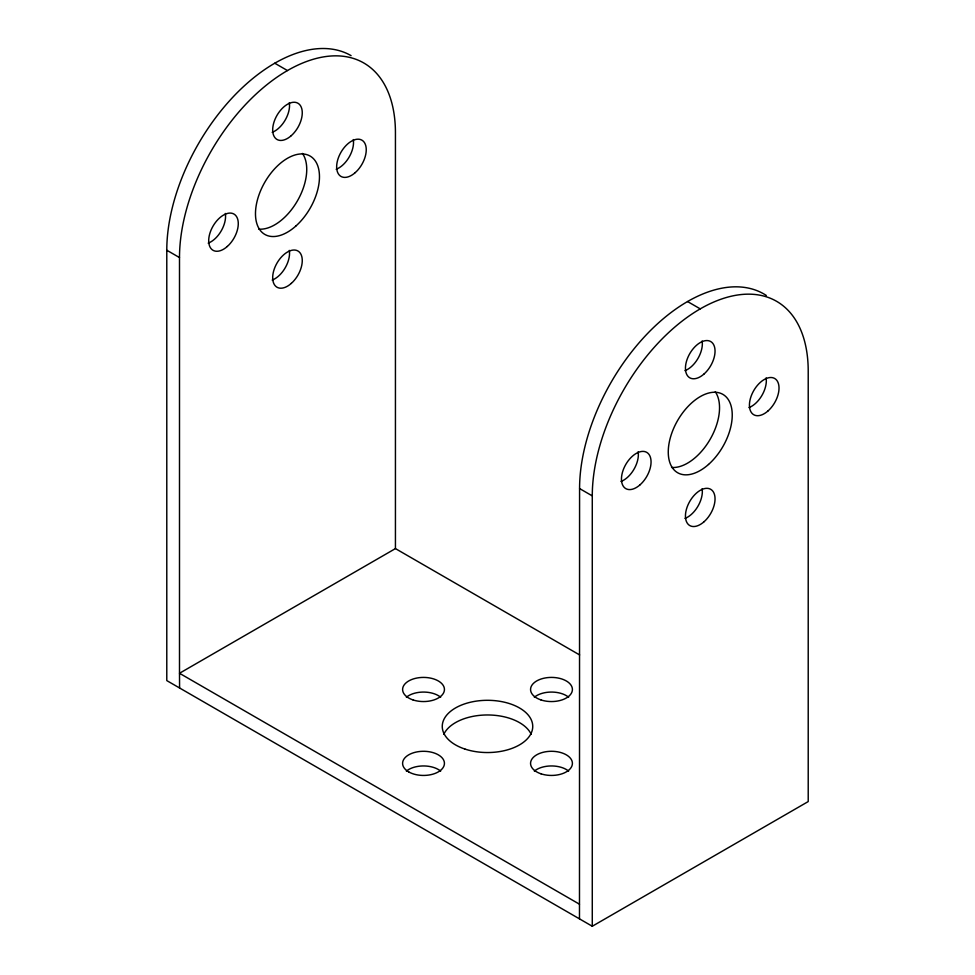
<?xml version="1.0" encoding="UTF-8"?>
<svg xmlns="http://www.w3.org/2000/svg" width="975" height="975" viewBox="0 0 975 975"><rect width="100%" height="100%" fill="white"/><g stroke="black" fill="none" stroke-linecap="round" stroke-linejoin="round"><path stroke-width="1.46" d="M579.479 918.864L579.577 488.56A152.697 88.164 -60 0 1 647.851 333.194A152.697 88.164 -60 0 1 766.338 295.474M579.638 654.944L395.436 548.596L179.498 673.274L179.583 687.984M351.097 55.648A152.697 88.164 -60 0 0 233.439 96.562A152.697 88.164 -60 0 0 166.786 250.234L166.786 680.599L592.276 926.25L808.214 801.572L808.214 371.207A152.697 88.164 -60 0 0 700.245 308.868L687.546 301.543M274.755 63.217L287.467 70.553A152.697 88.164 -60 0 1 395.436 132.893L395.436 548.596M166.786 250.234L179.498 257.571L179.498 673.274L579.479 904.203M579.577 488.56L592.276 495.885L592.276 926.25M406.368 771.103A20.926 12.078 0 0 1 440.663 771.103M289.319 102.631A20.926 12.078 -60 0 1 272.183 132.32M592.276 495.885A152.697 88.164 -60 0 1 700.245 308.868M406.368 697.223A20.926 12.078 0 0 1 440.663 697.223M443.796 734.321A45.24 26.118 0 0 1 487.5 714.967A45.24 26.118 0 0 1 531.204 734.321M534.337 697.223A20.926 12.078 0 0 1 568.632 697.223M534.337 771.103A20.926 12.078 0 0 1 568.632 771.103M225.347 213.452A20.926 12.078 -60 0 1 208.199 243.141M289.319 250.392A20.926 12.078 -60 0 1 272.183 280.081M766.106 377.898A20.926 12.078 -60 0 1 748.958 407.587M702.122 340.957A20.926 12.078 -60 0 1 684.974 370.646M179.498 257.571A152.697 88.164 -60 0 1 287.467 70.553M702.122 488.719A20.926 12.078 -60 0 1 684.974 518.408M353.303 139.571A20.926 12.078 -60 0 1 336.168 169.26M302.457 153.428A45.24 26.118 -60 0 1 297.375 200.947A45.24 26.118 -60 0 1 258.753 229.125M638.138 451.778A20.926 12.078 -60 0 1 620.99 481.467M715.26 391.755A45.24 26.118 -60 0 1 710.166 439.274A45.24 26.118 -60 0 1 671.556 467.439M768.056 410.902A20.926 12.078 -60 0 0 774.686 378.483A20.926 12.078 -60 0 0 749.933 400.433A20.926 12.078 -60 0 0 768.056 410.902M541.015 773.821A20.926 12.078 0 0 0 572.41 763.364A20.926 12.078 0 0 0 541.015 752.907A20.926 12.078 0 0 0 541.015 773.821M708.52 464.453A45.24 26.118 -60 0 0 722.865 394.363A45.24 26.118 -60 0 0 669.35 441.821A45.24 26.118 -60 0 0 708.52 464.453M413.059 699.94A20.926 12.078 0 0 0 444.442 689.483A20.926 12.078 0 0 0 413.059 679.027A20.926 12.078 0 0 0 413.059 699.94M464.88 749.044A45.24 26.118 0 0 0 532.74 726.424A45.24 26.118 0 0 0 464.88 703.804A45.24 26.118 0 0 0 464.88 749.044M541.015 699.94A20.926 12.078 0 0 0 572.41 689.483A20.926 12.078 0 0 0 541.015 679.027A20.926 12.078 0 0 0 541.015 699.94M408.72 771.908A20.926 12.078 0 0 0 443.722 766.496A20.926 12.078 0 0 0 418.104 751.701A20.926 12.078 0 0 0 408.72 771.908M227.309 246.468A20.926 12.078 -60 0 0 233.951 214.049A20.926 12.078 -60 0 0 209.198 235.999A20.926 12.078 -60 0 0 227.309 246.468M291.293 283.408A20.926 12.078 -60 0 0 297.936 250.989A20.926 12.078 -60 0 0 273.183 272.939A20.926 12.078 -60 0 0 291.293 283.408M291.293 135.647A20.926 12.078 -60 0 0 297.936 103.228A20.926 12.078 -60 0 0 273.183 125.178A20.926 12.078 -60 0 0 291.293 135.647M640.088 484.782A20.926 12.078 -60 0 0 646.73 452.363A20.926 12.078 -60 0 0 621.965 474.313A20.926 12.078 -60 0 0 640.088 484.782M704.072 521.722A20.926 12.078 -60 0 0 710.714 489.304A20.926 12.078 -60 0 0 685.949 511.253A20.926 12.078 -60 0 0 704.072 521.722M704.072 373.961A20.926 12.078 -60 0 0 710.714 341.543A20.926 12.078 -60 0 0 685.949 363.492A20.926 12.078 -60 0 0 704.072 373.961M295.754 226.139A45.24 26.118 -60 0 0 310.087 156.049A45.24 26.118 -60 0 0 256.571 203.507A45.24 26.118 -60 0 0 295.754 226.139M355.278 172.587A20.926 12.078 -60 0 0 361.92 140.168A20.926 12.078 -60 0 0 337.155 162.118A20.926 12.078 -60 0 0 355.278 172.587"/></g></svg>
